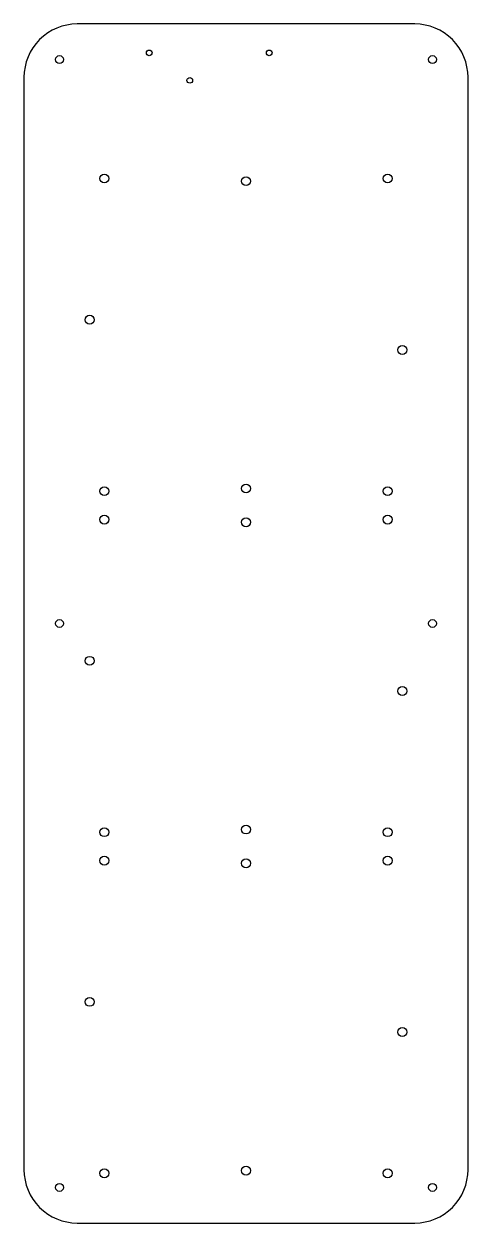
# Model space of a CAD drawing. Header units: millimetres. Extents: x -125 to 125, y -500 to 175.
import ezdxf

# ---------------------------------------------------------------- set-up
doc = ezdxf.new("R2010")
doc.units = ezdxf.units.MM
doc.layers.get('0').update_dxf_attribs({"linetype": 'CONTINUOUS'})

msp = doc.modelspace()

# ---------------------------------------------------------------- linework, layer by layer
msp.add_lwpolyline([(-125, -470, 0.414214), (-95, -500), (95, -500, 0.414214), (125, -470), (125, 145, 0.414214), (95, 175), (-95, 175, 0.414214), (-125, 145)], format="xyb", close=True)
for centre, radius in [((-105, 155), 2.25), ((-54.5, 158.75), 1.6), ((13.06, 158.75), 1.6), ((105, 155), 2.25), ((-31.64, 143.26), 1.6), ((-79.75, 88), 2.5), ((0, 86.5), 2.5), ((79.75, 88), 2.5), ((-88, 8.5), 2.5), ((88, -8.5), 2.5), ((-79.75, -88), 2.5), ((0, -86.5), 2.5), ((79.75, -88), 2.5), ((-79.75, -104), 2.5), ((0, -105.5), 2.5), ((79.75, -104), 2.5), ((-105, -162.5), 2.25), ((105, -162.5), 2.25), ((-88, -183.5), 2.5), ((88, -200.5), 2.5), ((0, -278.5), 2.5), ((-79.75, -280), 2.5), ((79.75, -280), 2.5), ((-79.75, -296), 2.5), ((0, -297.5), 2.5), ((79.75, -296), 2.5), ((-88, -375.5), 2.5), ((88, -392.5), 2.5), ((-79.75, -472), 2.5), ((0, -470.5), 2.5), ((79.75, -472), 2.5), ((-105, -480), 2.25), ((105, -480), 2.25)]:
    msp.add_circle(centre, radius)

doc.saveas('drawing.dxf')
